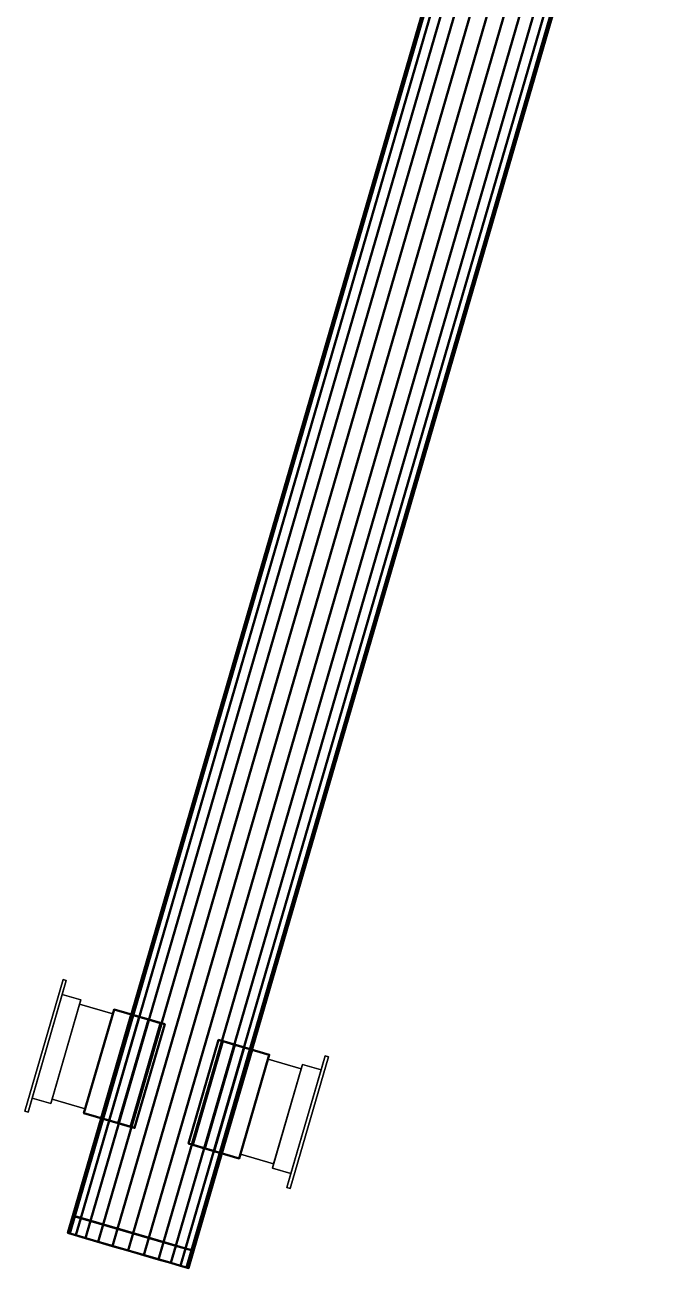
# Model space of a CAD drawing. Header units: inches. Extents: x -1654 to 1344, y -1538 to 36.
# Drawn here: x -302.4 to -267.7, y -765.5 to -696.4 of the extents above; entities that cross this region are included whole.
import ezdxf

# ---------------------------------------------------------------- set-up
doc = ezdxf.new("R2010")
doc.units = ezdxf.units.IN
doc.header["$MEASUREMENT"] = 0
doc.linetypes.add('Center', pattern=[1.25, 0.25, -0.1875, 0.625, -0.1875])
for name, color, linetype, lineweight in [('M-HVAC-CDFF', 3, 'Continuous', 30), ('M-HVAC-CDFF-SA', 3, 'Continuous', 30), ('M-HVAC-DUCT', 1, 'Center', 30), ('M-HVAC-DUCT-SA', 1, 'Continuous', 50)]:
    doc.layers.add(name, color=color, linetype=linetype, lineweight=lineweight)

# ---------------------------------------------------------------- blocks, each defined once
blk = doc.blocks.new('Supply Diffuser - Sidewall - 6 x 6-950875-_3D_')
at = {"layer": 'M-HVAC-CDFF'}
mesh = blk.add_polyface(dxfattribs=at)
corners = [(-2.75, 3, 2.75), (2.75, 3, 2.75), (2.75, 3, -2.75), (-2.75, 3, -2.75)]
mesh.append_faces([[corners[k] for k in face] for face in [(1, 2, 3, 0)]])
mesh = blk.add_polyface(dxfattribs=at)
corners = [(-2.75, 3, 2.75), (-2.75, 3, -2.75), (-2.75, 1.078125, -2.75), (-2.75, 1.078125, 2.75)]
mesh.append_faces([[corners[k] for k in face] for face in [(2, 3, 0, 1)]])
mesh = blk.add_polyface(dxfattribs=at)
corners = [(-2.75, 3, -2.75), (2.75, 3, -2.75), (2.75, 1.078125, -2.75), (-2.75, 1.078125, -2.75)]
mesh.append_faces([[corners[k] for k in face] for face in [(1, 2, 3, 0)]])
mesh = blk.add_polyface(dxfattribs=at)
corners = [(2.75, 3, 2.75), (-2.75, 3, 2.75), (-2.75, 1.078125, 2.75), (2.75, 1.078125, 2.75)]
mesh.append_faces([[corners[k] for k in face] for face in [(1, 2, 3, 0)]])
mesh = blk.add_polyface(dxfattribs=at)
corners = [(2.75, 3, -2.75), (2.75, 3, 2.75), (2.75, 1.078125, 2.75), (2.75, 1.078125, -2.75)]
mesh.append_faces([[corners[k] for k in face] for face in [(2, 3, 0, 1)]])
mesh = blk.add_polyface(dxfattribs=at)
corners = [(-3, 1.078125, 3), (3, 1.078125, 3), (3, 1.078125, -3), (-3, 1.078125, -3), (-2.75, 1.078125, 2.75), (-2.75, 1.078125, -2.75), (2.75, 1.078125, -2.75), (2.75, 1.078125, 2.75)]
mesh.append_faces([[corners[k] for k in face] for face in [(3, 5, 6, 2), (2, 6, 7, 1)]], dxfattribs={"vtx0": -1, "vtx2": -1})
mesh.append_faces([[corners[k] for k in face] for face in [(4, 5, 3, 0), (7, 4, 0, 1)]], dxfattribs={"vtx1": -1, "vtx3": -1})
mesh = blk.add_polyface(dxfattribs=at)
corners = [(-3, 1.078125, 3), (-3, 1.078125, -3), (-3, 0, -3), (-3, 0, 3)]
mesh.append_faces([[corners[k] for k in face] for face in [(2, 3, 0, 1)]])
mesh = blk.add_polyface(dxfattribs=at)
corners = [(-3, 1.078125, -3), (3, 1.078125, -3), (3, 0, -3), (-3, 0, -3)]
mesh.append_faces([[corners[k] for k in face] for face in [(2, 3, 0, 1)]])
mesh = blk.add_polyface(dxfattribs=at)
corners = [(3, 1.078125, 3), (-3, 1.078125, 3), (-3, 0, 3), (3, 0, 3)]
mesh.append_faces([[corners[k] for k in face] for face in [(2, 3, 0, 1)]])
mesh = blk.add_polyface(dxfattribs=at)
corners = [(3, 1.078125, -3), (3, 1.078125, 3), (3, 0, 3), (3, 0, -3)]
mesh.append_faces([[corners[k] for k in face] for face in [(2, 3, 0, 1)]])
mesh = blk.add_polyface(dxfattribs=at)
corners = [(3.8125, 0, 3.8125), (3.8125, 0, -3.8125), (-3.8125, 0, -3.8125), (-3.8125, 0, 3.8125), (-3, 0, 3), (-3, 0, -3), (3, 0, -3), (3, 0, 3)]
mesh.append_faces([[corners[k] for k in face] for face in [(3, 4, 5, 2), (2, 5, 6, 1)]], dxfattribs={"vtx0": -1, "vtx2": -1})
mesh.append_faces([[corners[k] for k in face] for face in [(7, 4, 3, 0), (6, 7, 0, 1)]], dxfattribs={"vtx1": -1, "vtx3": -1})
mesh = blk.add_polyface(dxfattribs=at)
corners = [(-3.8125, -0.1875, 3.8125), (3.8125, -0.1875, 3.8125), (3.8125, 0, 3.8125), (-3.8125, 0, 3.8125)]
mesh.append_faces([[corners[k] for k in face] for face in [(0, 1, 2, 3)]])
mesh = blk.add_polyface(dxfattribs=at)
corners = [(-3.8125, -0.1875, -3.8125), (-3.8125, -0.1875, 3.8125), (-3.8125, 0, 3.8125), (-3.8125, 0, -3.8125)]
mesh.append_faces([[corners[k] for k in face] for face in [(0, 1, 2, 3)]])
mesh = blk.add_polyface(dxfattribs=at)
corners = [(3.8125, -0.1875, -3.8125), (-3.8125, -0.1875, -3.8125), (-3.8125, 0, -3.8125), (3.8125, 0, -3.8125)]
mesh.append_faces([[corners[k] for k in face] for face in [(0, 1, 2, 3)]])
mesh = blk.add_polyface(dxfattribs=at)
corners = [(3.8125, -0.1875, 3.8125), (-3.8125, -0.1875, 3.8125), (-3.8125, -0.1875, -3.8125), (3.8125, -0.1875, -3.8125)]
mesh.append_faces([[corners[k] for k in face] for face in [(2, 3, 0, 1)]])
mesh = blk.add_polyface(dxfattribs=at)
corners = [(3.8125, -0.1875, 3.8125), (3.8125, -0.1875, -3.8125), (3.8125, 0, -3.8125), (3.8125, 0, 3.8125)]
mesh.append_faces([[corners[k] for k in face] for face in [(0, 1, 2, 3)]])
blk = doc.blocks.new('Rectangular Takeoff - Standard-915092-_3D_')
at = {"layer": 'M-HVAC-DUCT', "color": 8, "linetype": 'Continuous', "lineweight": 50}
mesh = blk.add_polyface(dxfattribs=at)
corners = [(-1.937, 3, 3), (-1.937, 3, -3), (-1.937, -3, -3), (-1.937, -3, 3)]
mesh.append_faces([[corners[k] for k in face] for face in [(0, 1, 2, 3)]], dxfattribs={"color": 8})
mesh = blk.add_polyface(dxfattribs=at)
corners = [(-1.937, 3, -3), (-1.937, 3, 3), (1, 3, 3), (1, 3, -3)]
mesh.append_faces([[corners[k] for k in face] for face in [(0, 1, 2, 3)]], dxfattribs={"color": 8})
mesh = blk.add_polyface(dxfattribs=at)
corners = [(-1.937, -3, -3), (-1.937, 3, -3), (1, 3, -3), (1, -3, -3)]
mesh.append_faces([[corners[k] for k in face] for face in [(3, 0, 1, 2)]], dxfattribs={"color": 8})
mesh = blk.add_polyface(dxfattribs=at)
corners = [(1, 3, 3), (-1.937, 3, 3), (-1.937, -3, 3), (1, -3, 3)]
mesh.append_faces([[corners[k] for k in face] for face in [(1, 2, 3, 0)]], dxfattribs={"color": 8})
mesh = blk.add_polyface(dxfattribs=at)
corners = [(1, 3, 3), (1, -3, 3), (1, -3, -3), (1, 3, -3)]
mesh.append_faces([[corners[k] for k in face] for face in [(3, 0, 1, 2)]], dxfattribs={"color": 8})
mesh = blk.add_polyface(dxfattribs=at)
corners = [(-1.937, -3, 3), (-1.937, -3, -3), (1, -3, -3), (1, -3, 3)]
mesh.append_faces([[corners[k] for k in face] for face in [(0, 1, 2, 3)]], dxfattribs={"color": 8})
blk = doc.blocks.new('Supply Diffuser - Sidewall - 6 x 6-950876-_3D_')
at = {"layer": 'M-HVAC-CDFF'}
mesh = blk.add_polyface(dxfattribs=at)
corners = [(3.8125, 0.1875, 3.8125), (3.8125, 0.1875, -3.8125), (-3.8125, 0.1875, -3.8125), (-3.8125, 0.1875, 3.8125)]
mesh.append_faces([[corners[k] for k in face] for face in [(0, 1, 2, 3)]])
mesh = blk.add_polyface(dxfattribs=at)
corners = [(-3.8125, 0.1875, 3.8125), (-3.8125, 0, 3.8125), (3.8125, 0, 3.8125), (3.8125, 0.1875, 3.8125)]
mesh.append_faces([[corners[k] for k in face] for face in [(2, 3, 0, 1)]])
mesh = blk.add_polyface(dxfattribs=at)
corners = [(-3.8125, 0.1875, -3.8125), (-3.8125, 0, -3.8125), (-3.8125, 0, 3.8125), (-3.8125, 0.1875, 3.8125)]
mesh.append_faces([[corners[k] for k in face] for face in [(2, 3, 0, 1)]])
mesh = blk.add_polyface(dxfattribs=at)
corners = [(3.8125, 0.1875, -3.8125), (3.8125, 0, -3.8125), (-3.8125, 0, -3.8125), (-3.8125, 0.1875, -3.8125)]
mesh.append_faces([[corners[k] for k in face] for face in [(2, 3, 0, 1)]])
mesh = blk.add_polyface(dxfattribs=at)
corners = [(3.8125, 0.1875, 3.8125), (3.8125, 0, 3.8125), (3.8125, 0, -3.8125), (3.8125, 0.1875, -3.8125)]
mesh.append_faces([[corners[k] for k in face] for face in [(2, 3, 0, 1)]])
mesh = blk.add_polyface(dxfattribs=at)
corners = [(3.8125, 0, 3.8125), (-3.8125, 0, 3.8125), (-3.8125, 0, -3.8125), (3.8125, 0, -3.8125), (-3, 0, 3), (3, 0, 3), (3, 0, -3), (-3, 0, -3)]
mesh.append_faces([[corners[k] for k in face] for face in [(1, 4, 5, 0), (0, 5, 6, 3)]], dxfattribs={"vtx0": -1, "vtx2": -1})
mesh.append_faces([[corners[k] for k in face] for face in [(7, 4, 1, 2), (6, 7, 2, 3)]], dxfattribs={"vtx1": -1, "vtx3": -1})
mesh = blk.add_polyface(dxfattribs=at)
corners = [(-3, -1.078125, 3), (-3, 0, 3), (-3, 0, -3), (-3, -1.078125, -3)]
mesh.append_faces([[corners[k] for k in face] for face in [(0, 1, 2, 3)]])
mesh = blk.add_polyface(dxfattribs=at)
corners = [(-3, -1.078125, -3), (-3, 0, -3), (3, 0, -3), (3, -1.078125, -3)]
mesh.append_faces([[corners[k] for k in face] for face in [(0, 1, 2, 3)]])
mesh = blk.add_polyface(dxfattribs=at)
corners = [(3, -1.078125, 3), (3, 0, 3), (-3, 0, 3), (-3, -1.078125, 3)]
mesh.append_faces([[corners[k] for k in face] for face in [(1, 2, 3, 0)]])
mesh = blk.add_polyface(dxfattribs=at)
corners = [(3, -1.078125, -3), (3, 0, -3), (3, 0, 3), (3, -1.078125, 3)]
mesh.append_faces([[corners[k] for k in face] for face in [(0, 1, 2, 3)]])
mesh = blk.add_polyface(dxfattribs=at)
corners = [(-3, -1.078125, 3), (-3, -1.078125, -3), (3, -1.078125, -3), (3, -1.078125, 3), (-2.75, -1.078125, 2.75), (2.75, -1.078125, 2.75), (2.75, -1.078125, -2.75), (-2.75, -1.078125, -2.75)]
mesh.append_faces([[corners[k] for k in face] for face in [(1, 7, 4, 0), (0, 4, 5, 3)]], dxfattribs={"vtx0": -1, "vtx2": -1})
mesh.append_faces([[corners[k] for k in face] for face in [(6, 7, 1, 2), (5, 6, 2, 3)]], dxfattribs={"vtx1": -1, "vtx3": -1})
mesh = blk.add_polyface(dxfattribs=at)
corners = [(-2.75, -3, 2.75), (-2.75, -1.078125, 2.75), (-2.75, -1.078125, -2.75), (-2.75, -3, -2.75)]
mesh.append_faces([[corners[k] for k in face] for face in [(0, 1, 2, 3)]])
mesh = blk.add_polyface(dxfattribs=at)
corners = [(-2.75, -3, -2.75), (-2.75, -1.078125, -2.75), (2.75, -1.078125, -2.75), (2.75, -3, -2.75)]
mesh.append_faces([[corners[k] for k in face] for face in [(1, 2, 3, 0)]])
mesh = blk.add_polyface(dxfattribs=at)
corners = [(2.75, -3, 2.75), (2.75, -1.078125, 2.75), (-2.75, -1.078125, 2.75), (-2.75, -3, 2.75)]
mesh.append_faces([[corners[k] for k in face] for face in [(1, 2, 3, 0)]])
mesh = blk.add_polyface(dxfattribs=at)
corners = [(2.75, -3, -2.75), (2.75, -1.078125, -2.75), (2.75, -1.078125, 2.75), (2.75, -3, 2.75)]
mesh.append_faces([[corners[k] for k in face] for face in [(0, 1, 2, 3)]])
mesh = blk.add_polyface(dxfattribs=at)
corners = [(-2.75, -3, 2.75), (-2.75, -3, -2.75), (2.75, -3, -2.75), (2.75, -3, 2.75)]
mesh.append_faces([[corners[k] for k in face] for face in [(1, 2, 3, 0)]])
blk = doc.blocks.new('Rectangular Takeoff - Standard-915093-_3D_')
at = {"layer": 'M-HVAC-DUCT', "color": 8, "linetype": 'Continuous', "lineweight": 50}
mesh = blk.add_polyface(dxfattribs=at)
corners = [(-1.937, -3, 3), (-1.937, 3, 3), (-1.937, 3, -3), (-1.937, -3, -3)]
mesh.append_faces([[corners[k] for k in face] for face in [(1, 2, 3, 0)]], dxfattribs={"color": 8})
mesh = blk.add_polyface(dxfattribs=at)
corners = [(-1.937, 3, -3), (1, 3, -3), (1, -3, -3), (-1.937, -3, -3)]
mesh.append_faces([[corners[k] for k in face] for face in [(3, 0, 1, 2)]], dxfattribs={"color": 8})
mesh = blk.add_polyface(dxfattribs=at)
corners = [(-1.937, 3, 3), (1, 3, 3), (1, 3, -3), (-1.937, 3, -3)]
mesh.append_faces([[corners[k] for k in face] for face in [(2, 3, 0, 1)]], dxfattribs={"color": 8})
mesh = blk.add_polyface(dxfattribs=at)
corners = [(1, -3, 3), (1, 3, 3), (-1.937, 3, 3), (-1.937, -3, 3)]
mesh.append_faces([[corners[k] for k in face] for face in [(1, 2, 3, 0)]], dxfattribs={"color": 8})
mesh = blk.add_polyface(dxfattribs=at)
corners = [(1, -3, 3), (1, -3, -3), (1, 3, -3), (1, 3, 3)]
mesh.append_faces([[corners[k] for k in face] for face in [(3, 0, 1, 2)]], dxfattribs={"color": 8})
mesh = blk.add_polyface(dxfattribs=at)
corners = [(-1.937, -3, -3), (1, -3, -3), (1, -3, 3), (-1.937, -3, 3)]
mesh.append_faces([[corners[k] for k in face] for face in [(2, 3, 0, 1)]], dxfattribs={"color": 8})
blk = doc.blocks.new('Round Endcap - Standard-935267-_3D_')
at = {"layer": 'M-HVAC-DUCT', "color": 8, "linetype": 'Continuous', "lineweight": 50}
mesh = blk.add_polyface(dxfattribs=at)
corners = [(0, 0, 3.5), (0, 0.906, 3.381), (0, 1.75, 3.031), (0, 2.475, 2.475), (0, 3.031, 1.75), (0, 3.381, 0.906), (0, 3.5), (0, 3.381, -0.906), (0, 3.031, -1.75), (0, 2.475, -2.475), (0, 1.75, -3.031), (0, 0.906, -3.381), (0, 0, -3.5), (0, -0.906, -3.381), (0, -1.75, -3.031), (0, -2.475, -2.475), (0, -3.031, -1.75), (0, -3.381, -0.906), (0, -3.5), (0, -3.381, 0.906), (0, -3.031, 1.75), (0, -2.475, 2.475), (0, -1.75, 3.031), (0, -0.906, 3.381)]
mesh.append_faces([[corners[k] for k in face] for face in [(12, 4, 8, 9), (12, 17, 20, 21)]], dxfattribs={"vtx0": -1, "vtx1": -1, "vtx3": -1, "color": 8})
mesh.append_faces([[corners[k] for k in face] for face in [(5, 7, 8, 4), (12, 3, 4)]], dxfattribs={"vtx0": -1, "vtx2": -1, "color": 8})
mesh.append_faces([[corners[k] for k in face] for face in [(12, 15, 16, 17), (12, 1, 2, 3)]], dxfattribs={"vtx0": -1, "vtx3": -1, "color": 8})
mesh.append_faces([[corners[k] for k in face] for face in [(14, 15, 12, 13)]], dxfattribs={"vtx1": -1, "color": 8})
mesh.append_faces([[corners[k] for k in face] for face in [(0, 1, 12, 23), (22, 23, 12, 21)]], dxfattribs={"vtx1": -1, "vtx2": -1, "color": 8})
mesh.append_faces([[corners[k] for k in face] for face in [(10, 11, 12, 9), (5, 6, 7)]], dxfattribs={"vtx2": -1, "color": 8})
mesh.append_faces([[corners[k] for k in face] for face in [(17, 18, 19, 20)]], dxfattribs={"vtx3": -1, "color": 8})
mesh = blk.add_polyface(dxfattribs=at)
corners = [(0, 3.5), (0, 3.381, 0.906), (0, 3.031, 1.75), (0, 2.475, 2.475), (0, 1.75, 3.031), (0, 0.906, 3.381), (0, 0, 3.5), (1, 0, 3.5), (1, 0.906, 3.381), (1, 1.75, 3.031), (1, 2.475, 2.475), (1, 3.031, 1.75), (1, 3.381, 0.906), (1, 3.5)]
mesh.append_faces([[corners[k] for k in face] for face in [(1, 12, 13, 0)]], dxfattribs={"vtx0": -1, "color": 8})
mesh.append_faces([[corners[k] for k in face] for face in [(5, 8, 9, 4), (10, 3, 4, 9), (2, 11, 12, 1), (11, 2, 3, 10)]], dxfattribs={"vtx0": -1, "vtx2": -1, "color": 8})
mesh.append_faces([[corners[k] for k in face] for face in [(6, 7, 8, 5)]], dxfattribs={"vtx2": -1, "color": 8})
mesh = blk.add_polyface(dxfattribs=at)
corners = [(0, 0, -3.5), (0, 0.906, -3.381), (0, 1.75, -3.031), (0, 2.475, -2.475), (0, 3.031, -1.75), (0, 3.381, -0.906), (0, 3.5), (1, 3.5), (1, 3.381, -0.906), (1, 3.031, -1.75), (1, 2.475, -2.475), (1, 1.75, -3.031), (1, 0.906, -3.381), (1, 0, -3.5)]
mesh.append_faces([[corners[k] for k in face] for face in [(1, 12, 13, 0)]], dxfattribs={"vtx0": -1, "color": 8})
mesh.append_faces([[corners[k] for k in face] for face in [(5, 8, 9, 4), (10, 3, 4, 9), (2, 11, 12, 1), (11, 2, 3, 10)]], dxfattribs={"vtx0": -1, "vtx2": -1, "color": 8})
mesh.append_faces([[corners[k] for k in face] for face in [(6, 7, 8, 5)]], dxfattribs={"vtx2": -1, "color": 8})
mesh = blk.add_polyface(dxfattribs=at)
corners = [(1, 0, 3.5), (1, -0.906, 3.381), (1, -1.75, 3.031), (1, -2.475, 2.475), (1, -3.031, 1.75), (1, -3.381, 0.906), (1, -3.5), (1, -3.381, -0.906), (1, -3.031, -1.75), (1, -2.475, -2.475), (1, -1.75, -3.031), (1, -0.906, -3.381), (1, 0, -3.5), (1, 0.906, -3.381), (1, 1.75, -3.031), (1, 2.475, -2.475), (1, 3.031, -1.75), (1, 3.381, -0.906), (1, 3.5), (1, 3.381, 0.906), (1, 3.031, 1.75), (1, 2.475, 2.475), (1, 1.75, 3.031), (1, 0.906, 3.381)]
mesh.append_faces([[corners[k] for k in face] for face in [(6, 3, 4, 5)]], dxfattribs={"vtx0": -1, "color": 8})
mesh.append_faces([[corners[k] for k in face] for face in [(12, 3, 6, 11)]], dxfattribs={"vtx0": -1, "vtx1": -1, "vtx2": -1, "color": 8})
mesh.append_faces([[corners[k] for k in face] for face in [(16, 20, 21)]], dxfattribs={"vtx0": -1, "vtx2": -1, "color": 8})
mesh.append_faces([[corners[k] for k in face] for face in [(21, 12, 13, 14), (6, 9, 10, 11), (12, 23, 0, 1), (12, 1, 2, 3)]], dxfattribs={"vtx0": -1, "vtx3": -1, "color": 8})
mesh.append_faces([[corners[k] for k in face] for face in [(15, 16, 21, 14), (22, 23, 12, 21)]], dxfattribs={"vtx1": -1, "vtx2": -1, "color": 8})
mesh.append_faces([[corners[k] for k in face] for face in [(16, 17, 19, 20)]], dxfattribs={"vtx1": -1, "vtx3": -1, "color": 8})
mesh.append_faces([[corners[k] for k in face] for face in [(17, 18, 19)]], dxfattribs={"vtx2": -1, "color": 8})
mesh.append_faces([[corners[k] for k in face] for face in [(6, 7, 8, 9)]], dxfattribs={"vtx3": -1, "color": 8})
mesh = blk.add_polyface(dxfattribs=at)
corners = [(0, -3.5), (0, -3.381, -0.906), (0, -3.031, -1.75), (0, -2.475, -2.475), (0, -1.75, -3.031), (0, -0.906, -3.381), (0, 0, -3.5), (1, 0, -3.5), (1, -0.906, -3.381), (1, -1.75, -3.031), (1, -2.475, -2.475), (1, -3.031, -1.75), (1, -3.381, -0.906), (1, -3.5)]
mesh.append_faces([[corners[k] for k in face] for face in [(1, 12, 13, 0)]], dxfattribs={"vtx0": -1, "color": 8})
mesh.append_faces([[corners[k] for k in face] for face in [(5, 8, 9, 4), (10, 3, 4, 9), (2, 11, 12, 1), (11, 2, 3, 10)]], dxfattribs={"vtx0": -1, "vtx2": -1, "color": 8})
mesh.append_faces([[corners[k] for k in face] for face in [(6, 7, 8, 5)]], dxfattribs={"vtx2": -1, "color": 8})
mesh = blk.add_polyface(dxfattribs=at)
corners = [(0, 0, 3.5), (0, -0.906, 3.381), (0, -1.75, 3.031), (0, -2.475, 2.475), (0, -3.031, 1.75), (0, -3.381, 0.906), (0, -3.5), (1, -3.5), (1, -3.381, 0.906), (1, -3.031, 1.75), (1, -2.475, 2.475), (1, -1.75, 3.031), (1, -0.906, 3.381), (1, 0, 3.5)]
mesh.append_faces([[corners[k] for k in face] for face in [(1, 12, 13, 0)]], dxfattribs={"vtx0": -1, "color": 8})
mesh.append_faces([[corners[k] for k in face] for face in [(5, 8, 9, 4), (10, 3, 4, 9), (2, 11, 12, 1), (11, 2, 3, 10)]], dxfattribs={"vtx0": -1, "vtx2": -1, "color": 8})
mesh.append_faces([[corners[k] for k in face] for face in [(6, 7, 8, 5)]], dxfattribs={"vtx2": -1, "color": 8})

msp = doc.modelspace()

# ---------------------------------------------------------------- linework, layer by layer
at = {"layer": 'M-HVAC-DUCT', "color": 5}
for p, q in [((-271.013, -676.19, 1332), (-296.416, -763.572, 1332)), ((-271.013, -676.19, 1332), (-296.416, -763.572, 1332)), ((-296.416, -763.572, 1332), (-296.695, -764.533, 1332))]:
    msp.add_line(p, q, dxfattribs=at)

# ---------------------------------------------------------------- block references
at = {"layer": 'M-HVAC-CDFF-SA', "rotation": 253.7901312840834}
for name, p in [('Supply Diffuser - Sidewall - 6 x 6-950875-_3D_', (-301.205, -753.177, 1332)), ('Supply Diffuser - Sidewall - 6 x 6-950876-_3D_', (-286.801, -757.364, 1332))]:
    msp.add_blockref(name, p, dxfattribs=at)
at = {"layer": 'M-HVAC-DUCT-SA', "color": 8, "extrusion": (0, 0, -1)}
for name, p, rotation in [('Rectangular Takeoff - Standard-915092-_3D_', (297.364, -754.294, -1332), 16.20986871591659), ('Rectangular Takeoff - Standard-915093-_3D_', (290.642, -756.248, -1332), 196.2098687159166)]:
    msp.add_blockref(name, p, dxfattribs=dict(at, rotation=rotation))
at = {"layer": 'M-HVAC-DUCT-SA', "color": 8, "rotation": 253.7901312840834}
msp.add_blockref('Round Endcap - Standard-935267-_3D_', (-296.416, -763.572, 1332), dxfattribs=at)

# ---------------------------------------------------------------- meshes
at = {"layer": 'M-HVAC-DUCT-SA', "color": 8}
mesh = msp.add_polyface(dxfattribs=at)
corners = [(-271.013, -676.19, 1335.5), (-271.883, -675.937, 1335.381), (-272.693, -675.702, 1335.031), (-273.389, -675.499, 1334.475), (-273.923, -675.344, 1333.75), (-274.259, -675.246, 1332.906), (-274.374, -675.213, 1332), (-299.777, -762.595, 1332), (-299.662, -762.629, 1332.906), (-299.327, -762.726, 1333.75), (-298.793, -762.882, 1334.475), (-298.097, -763.084, 1335.031), (-297.286, -763.32, 1335.381), (-296.416, -763.572, 1335.5)]
mesh.append_faces([[corners[k] for k in face] for face in [(8, 9, 4, 5), (3, 4, 9, 10), (11, 12, 1, 2), (2, 3, 10, 11)]], dxfattribs={"vtx1": -1, "vtx3": -1, "color": 8})
mesh.append_faces([[corners[k] for k in face] for face in [(6, 7, 8, 5)]], dxfattribs={"vtx2": -1, "color": 8})
mesh.append_faces([[corners[k] for k in face] for face in [(12, 13, 0, 1)]], dxfattribs={"vtx3": -1, "color": 8})
mesh = msp.add_polyface(dxfattribs=at)
corners = [(-274.374, -675.213, 1332), (-274.259, -675.246, 1331.094), (-273.923, -675.344, 1330.25), (-273.389, -675.499, 1329.525), (-272.693, -675.702, 1328.969), (-271.883, -675.937, 1328.619), (-271.013, -676.19, 1328.5), (-296.416, -763.572, 1328.5), (-297.286, -763.32, 1328.619), (-298.097, -763.084, 1328.969), (-298.793, -762.882, 1329.525), (-299.327, -762.726, 1330.25), (-299.662, -762.629, 1331.094), (-299.777, -762.595, 1332)]
mesh.append_faces([[corners[k] for k in face] for face in [(7, 8, 5, 6)]], dxfattribs={"vtx1": -1, "color": 8})
mesh.append_faces([[corners[k] for k in face] for face in [(8, 9, 4, 5), (3, 4, 9, 10), (11, 12, 1, 2), (2, 3, 10, 11)]], dxfattribs={"vtx1": -1, "vtx3": -1, "color": 8})
mesh.append_faces([[corners[k] for k in face] for face in [(12, 13, 0, 1)]], dxfattribs={"vtx3": -1, "color": 8})
mesh = msp.add_polyface(dxfattribs=at)
corners = [(-267.652, -677.167, 1332), (-267.767, -677.134, 1332.906), (-268.102, -677.036, 1333.75), (-268.636, -676.881, 1334.475), (-269.332, -676.679, 1335.031), (-270.143, -676.443, 1335.381), (-271.013, -676.19, 1335.5), (-296.416, -763.572, 1335.5), (-295.546, -763.825, 1335.381), (-294.736, -764.061, 1335.031), (-294.04, -764.263, 1334.475), (-293.506, -764.419, 1333.75), (-293.17, -764.516, 1332.906), (-293.055, -764.549, 1332)]
mesh.append_faces([[corners[k] for k in face] for face in [(7, 8, 5, 6)]], dxfattribs={"vtx1": -1, "color": 8})
mesh.append_faces([[corners[k] for k in face] for face in [(8, 9, 4, 5), (3, 4, 9, 10), (11, 12, 1, 2), (2, 3, 10, 11)]], dxfattribs={"vtx1": -1, "vtx3": -1, "color": 8})
mesh.append_faces([[corners[k] for k in face] for face in [(12, 13, 0, 1)]], dxfattribs={"vtx3": -1, "color": 8})
mesh = msp.add_polyface(dxfattribs=at)
corners = [(-271.013, -676.19, 1328.5), (-270.143, -676.443, 1328.619), (-269.332, -676.679, 1328.969), (-268.636, -676.881, 1329.525), (-268.102, -677.036, 1330.25), (-267.767, -677.134, 1331.094), (-267.652, -677.167, 1332), (-293.055, -764.549, 1332), (-293.17, -764.516, 1331.094), (-293.506, -764.419, 1330.25), (-294.04, -764.263, 1329.525), (-294.736, -764.061, 1328.969), (-295.546, -763.825, 1328.619), (-296.416, -763.572, 1328.5)]
mesh.append_faces([[corners[k] for k in face] for face in [(7, 8, 5, 6)]], dxfattribs={"vtx1": -1, "color": 8})
mesh.append_faces([[corners[k] for k in face] for face in [(8, 9, 4, 5), (3, 4, 9, 10), (11, 12, 1, 2), (2, 3, 10, 11)]], dxfattribs={"vtx1": -1, "vtx3": -1, "color": 8})
mesh.append_faces([[corners[k] for k in face] for face in [(12, 13, 0, 1)]], dxfattribs={"vtx3": -1, "color": 8})
mesh = msp.add_polyface(dxfattribs=at)
corners = [(-296.526, -751.413, 1332), (-298.201, -757.174, 1332), (-298.09, -757.207, 1332.891), (-297.765, -757.301, 1333.723), (-297.248, -757.452, 1334.442), (-296.571, -757.648, 1335), (-294.896, -751.887, 1335), (-295.573, -751.69, 1334.442), (-296.09, -751.54, 1333.723), (-296.415, -751.445, 1332.891)]
mesh.append_faces([[corners[k] for k in face] for face in [(8, 9, 2, 3), (3, 4, 7, 8)]], dxfattribs={"vtx1": -1, "vtx3": -1, "color": 8})
mesh.append_faces([[corners[k] for k in face] for face in [(0, 1, 2, 9)]], dxfattribs={"vtx2": -1, "color": 8})
mesh.append_faces([[corners[k] for k in face] for face in [(4, 5, 6, 7)]], dxfattribs={"vtx3": -1, "color": 8})
mesh = msp.add_polyface(dxfattribs=at)
corners = [(-298.201, -757.174, 1332), (-296.526, -751.413, 1332), (-296.415, -751.445, 1331.109), (-296.09, -751.54, 1330.277), (-295.573, -751.69, 1329.558), (-294.896, -751.887, 1329), (-296.571, -757.648, 1329), (-297.248, -757.452, 1329.558), (-297.765, -757.301, 1330.277), (-298.09, -757.207, 1331.109)]
mesh.append_faces([[corners[k] for k in face] for face in [(6, 7, 4, 5)]], dxfattribs={"vtx1": -1, "color": 8})
mesh.append_faces([[corners[k] for k in face] for face in [(3, 4, 7, 8), (8, 9, 2, 3)]], dxfattribs={"vtx1": -1, "vtx3": -1, "color": 8})
mesh.append_faces([[corners[k] for k in face] for face in [(9, 0, 1, 2)]], dxfattribs={"vtx3": -1, "color": 8})
mesh = msp.add_polyface(dxfattribs=at)
corners = [(-296.341, -757.715, 1335), (-294.666, -751.954, 1335), (-294.896, -751.887, 1335), (-296.571, -757.648, 1335)]
mesh.append_faces([[corners[k] for k in face] for face in [(3, 0, 1, 2)]], dxfattribs={"color": 8})
mesh = msp.add_polyface(dxfattribs=at)
corners = [(-294.666, -751.954, 1329), (-296.341, -757.715, 1329), (-296.571, -757.648, 1329), (-294.896, -751.887, 1329)]
mesh.append_faces([[corners[k] for k in face] for face in [(0, 1, 2, 3)]], dxfattribs={"color": 8})
mesh = msp.add_polyface(dxfattribs=at)
corners = [(-294.666, -751.954, 1335), (-294.666, -751.954, 1329), (-294.896, -751.887, 1329), (-295.573, -751.69, 1329.558), (-296.09, -751.54, 1330.277), (-296.415, -751.445, 1331.109), (-296.526, -751.413, 1332), (-296.415, -751.445, 1332.891), (-296.09, -751.54, 1333.723), (-295.573, -751.69, 1334.442), (-294.896, -751.887, 1335)]
mesh.append_faces([[corners[k] for k in face] for face in [(5, 1, 4)]], dxfattribs={"vtx0": -1, "vtx1": -1, "color": 8})
mesh.append_faces([[corners[k] for k in face] for face in [(6, 0, 1, 5)]], dxfattribs={"vtx0": -1, "vtx2": -1, "color": 8})
mesh.append_faces([[corners[k] for k in face] for face in [(0, 6, 7, 8)]], dxfattribs={"vtx0": -1, "vtx3": -1, "color": 8})
mesh.append_faces([[corners[k] for k in face] for face in [(9, 10, 0, 8)]], dxfattribs={"vtx2": -1, "color": 8})
mesh.append_faces([[corners[k] for k in face] for face in [(1, 2, 3, 4)]], dxfattribs={"vtx3": -1, "color": 8})
mesh = msp.add_polyface(dxfattribs=at)
corners = [(-294.666, -751.954, 1329), (-294.666, -751.954, 1335), (-296.341, -757.715, 1335), (-296.341, -757.715, 1329)]
mesh.append_faces([[corners[k] for k in face] for face in [(0, 1, 2, 3)]], dxfattribs={"color": 8})
mesh = msp.add_polyface(dxfattribs=at)
corners = [(-291.665, -752.826, 1329), (-293.34, -758.588, 1329), (-293.34, -758.588, 1335), (-291.665, -752.826, 1335)]
mesh.append_faces([[corners[k] for k in face] for face in [(1, 2, 3, 0)]], dxfattribs={"color": 8})
mesh = msp.add_polyface(dxfattribs=at)
corners = [(-291.665, -752.826, 1335), (-293.34, -758.588, 1335), (-293.109, -758.655, 1335), (-291.434, -752.893, 1335)]
mesh.append_faces([[corners[k] for k in face] for face in [(0, 1, 2, 3)]], dxfattribs={"color": 8})
mesh = msp.add_polyface(dxfattribs=at)
corners = [(-293.34, -758.588, 1329), (-291.665, -752.826, 1329), (-291.434, -752.893, 1329), (-293.109, -758.655, 1329)]
mesh.append_faces([[corners[k] for k in face] for face in [(3, 0, 1, 2)]], dxfattribs={"color": 8})
mesh = msp.add_polyface(dxfattribs=at)
corners = [(-291.479, -759.128, 1332), (-289.804, -753.367, 1332), (-289.915, -753.335, 1332.891), (-290.24, -753.24, 1333.723), (-290.758, -753.09, 1334.442), (-291.434, -752.893, 1335), (-293.109, -758.655, 1335), (-292.433, -758.851, 1334.442), (-291.915, -759.002, 1333.723), (-291.59, -759.096, 1332.891)]
mesh.append_faces([[corners[k] for k in face] for face in [(6, 7, 4, 5)]], dxfattribs={"vtx1": -1, "color": 8})
mesh.append_faces([[corners[k] for k in face] for face in [(3, 4, 7, 8), (8, 9, 2, 3)]], dxfattribs={"vtx1": -1, "vtx3": -1, "color": 8})
mesh.append_faces([[corners[k] for k in face] for face in [(9, 0, 1, 2)]], dxfattribs={"vtx3": -1, "color": 8})
mesh = msp.add_polyface(dxfattribs=at)
corners = [(-289.804, -753.367, 1332), (-291.479, -759.128, 1332), (-291.59, -759.096, 1331.109), (-291.915, -759.002, 1330.277), (-292.433, -758.851, 1329.558), (-293.109, -758.655, 1329), (-291.434, -752.893, 1329), (-290.758, -753.09, 1329.558), (-290.24, -753.24, 1330.277), (-289.915, -753.335, 1331.109)]
mesh.append_faces([[corners[k] for k in face] for face in [(1, 2, 9, 0)]], dxfattribs={"vtx1": -1, "color": 8})
mesh.append_faces([[corners[k] for k in face] for face in [(8, 9, 2, 3), (3, 4, 7, 8)]], dxfattribs={"vtx1": -1, "vtx3": -1, "color": 8})
mesh.append_faces([[corners[k] for k in face] for face in [(4, 5, 6, 7)]], dxfattribs={"vtx3": -1, "color": 8})
mesh = msp.add_polyface(dxfattribs=at)
corners = [(-291.665, -752.826, 1329), (-291.665, -752.826, 1335), (-291.434, -752.893, 1335), (-290.758, -753.09, 1334.442), (-290.24, -753.24, 1333.723), (-289.915, -753.335, 1332.891), (-289.804, -753.367, 1332), (-289.915, -753.335, 1331.109), (-290.24, -753.24, 1330.277), (-290.758, -753.09, 1329.558), (-291.434, -752.893, 1329)]
mesh.append_faces([[corners[k] for k in face] for face in [(8, 0, 7)]], dxfattribs={"vtx0": -1, "vtx1": -1, "color": 8})
mesh.append_faces([[corners[k] for k in face] for face in [(5, 6, 1, 4)]], dxfattribs={"vtx1": -1, "vtx2": -1, "color": 8})
mesh.append_faces([[corners[k] for k in face] for face in [(0, 1, 6, 7)]], dxfattribs={"vtx1": -1, "vtx3": -1, "color": 8})
mesh.append_faces([[corners[k] for k in face] for face in [(9, 10, 0, 8)]], dxfattribs={"vtx2": -1, "color": 8})
mesh.append_faces([[corners[k] for k in face] for face in [(1, 2, 3, 4)]], dxfattribs={"vtx3": -1, "color": 8})
mesh = msp.add_polyface(dxfattribs=at)
corners = [(-296.341, -757.715, 1329), (-296.341, -757.715, 1335), (-296.571, -757.648, 1335), (-297.248, -757.452, 1334.442), (-297.765, -757.301, 1333.723), (-298.09, -757.207, 1332.891), (-298.201, -757.174, 1332), (-298.09, -757.207, 1331.109), (-297.765, -757.301, 1330.277), (-297.248, -757.452, 1329.558), (-296.571, -757.648, 1329)]
mesh.append_faces([[corners[k] for k in face] for face in [(6, 0, 1, 5)]], dxfattribs={"vtx0": -1, "vtx2": -1, "color": 8})
mesh.append_faces([[corners[k] for k in face] for face in [(4, 5, 1), (7, 8, 0, 6)]], dxfattribs={"vtx1": -1, "vtx2": -1, "color": 8})
mesh.append_faces([[corners[k] for k in face] for face in [(9, 10, 0, 8)]], dxfattribs={"vtx2": -1, "color": 8})
mesh.append_faces([[corners[k] for k in face] for face in [(1, 2, 3, 4)]], dxfattribs={"vtx3": -1, "color": 8})
mesh = msp.add_polyface(dxfattribs=at)
corners = [(-293.34, -758.588, 1335), (-293.34, -758.588, 1329), (-293.109, -758.655, 1329), (-292.433, -758.851, 1329.558), (-291.915, -759.002, 1330.277), (-291.59, -759.096, 1331.109), (-291.479, -759.128, 1332), (-291.59, -759.096, 1332.891), (-291.915, -759.002, 1333.723), (-292.433, -758.851, 1334.442), (-293.109, -758.655, 1335)]
mesh.append_faces([[corners[k] for k in face] for face in [(1, 4, 5, 6)]], dxfattribs={"vtx0": -1, "vtx3": -1, "color": 8})
mesh.append_faces([[corners[k] for k in face] for face in [(0, 1, 6), (7, 8, 0, 6)]], dxfattribs={"vtx1": -1, "vtx2": -1, "color": 8})
mesh.append_faces([[corners[k] for k in face] for face in [(9, 10, 0, 8)]], dxfattribs={"vtx2": -1, "color": 8})
mesh.append_faces([[corners[k] for k in face] for face in [(1, 2, 3, 4)]], dxfattribs={"vtx3": -1, "color": 8})
mesh = msp.add_polyface(dxfattribs=at)
corners = [(-299.777, -762.595, 1332), (-299.662, -762.629, 1331.094), (-299.327, -762.726, 1330.25), (-298.793, -762.882, 1329.525), (-298.097, -763.084, 1328.969), (-297.286, -763.32, 1328.619), (-296.416, -763.572, 1328.5), (-295.546, -763.825, 1328.619), (-294.736, -764.061, 1328.969), (-294.04, -764.263, 1329.525), (-293.506, -764.419, 1330.25), (-293.17, -764.516, 1331.094), (-293.055, -764.549, 1332), (-293.17, -764.516, 1332.906), (-293.506, -764.419, 1333.75), (-294.04, -764.263, 1334.475), (-294.736, -764.061, 1335.031), (-295.546, -763.825, 1335.381), (-296.416, -763.572, 1335.5), (-297.286, -763.32, 1335.381), (-298.097, -763.084, 1335.031), (-298.793, -762.882, 1334.475), (-299.327, -762.726, 1333.75), (-299.662, -762.629, 1332.906)]
mesh.append_faces([[corners[k] for k in face] for face in [(22, 19, 20, 21), (9, 7, 8), (2, 0, 1)]], dxfattribs={"vtx0": -1, "color": 8})
mesh.append_faces([[corners[k] for k in face] for face in [(14, 17, 9, 13)]], dxfattribs={"vtx0": -1, "vtx1": -1, "vtx2": -1, "color": 8})
mesh.append_faces([[corners[k] for k in face] for face in [(9, 17, 19, 22), (9, 22, 2, 5)]], dxfattribs={"vtx0": -1, "vtx1": -1, "vtx2": -1, "vtx3": -1, "color": 8})
mesh.append_faces([[corners[k] for k in face] for face in [(13, 9, 10)]], dxfattribs={"vtx0": -1, "vtx2": -1, "color": 8})
mesh.append_faces([[corners[k] for k in face] for face in [(16, 17, 14, 15)]], dxfattribs={"vtx1": -1, "color": 8})
mesh.append_faces([[corners[k] for k in face] for face in [(17, 18, 19)]], dxfattribs={"vtx2": -1, "color": 8})
mesh.append_faces([[corners[k] for k in face] for face in [(22, 23, 0, 2), (5, 6, 7, 9)]], dxfattribs={"vtx2": -1, "vtx3": -1, "color": 8})
mesh.append_faces([[corners[k] for k in face] for face in [(2, 3, 4, 5), (10, 11, 12, 13)]], dxfattribs={"vtx3": -1, "color": 8})

doc.saveas('drawing.dxf')
